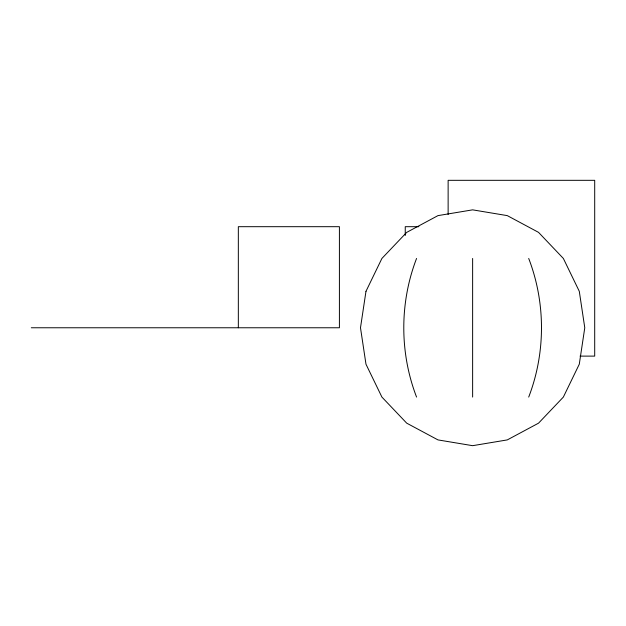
<?xml version="1.0" encoding="UTF-8"?>
<svg xmlns="http://www.w3.org/2000/svg" width="626" height="626" viewBox="0 0 626 626"><rect width="100%" height="100%" fill="white"/><g stroke="black" fill="none" stroke-linecap="round" stroke-linejoin="round"><path stroke-width="0.94" d="M416.564 258.452C399.529 302.734 399.529 352.79 416.564 397.072M528.704 397.072C545.739 352.79 545.739 302.734 528.704 258.452M418.857 226.69L405.249 226.69L405.249 235.439M31.3 327.766L339.409 327.766L339.409 226.69L238.334 226.69L238.334 327.766M580.044 356.116L594.7 356.116L594.7 180.319L448.13 180.319L448.13 214.499M472.63 258.452L472.63 397.072M365.975 291.325L360.49 327.766L365.975 364.199L381.907 397.072L406.712 423.16L437.981 439.906L472.63 445.681L507.287 439.906L538.548 423.16L563.361 397.072L579.293 364.199L584.778 327.766L579.293 291.325L563.361 258.452L538.548 232.371L507.287 215.618L472.63 209.851L437.981 215.618L406.712 232.371L381.907 258.452L365.975 291.325"/></g></svg>
